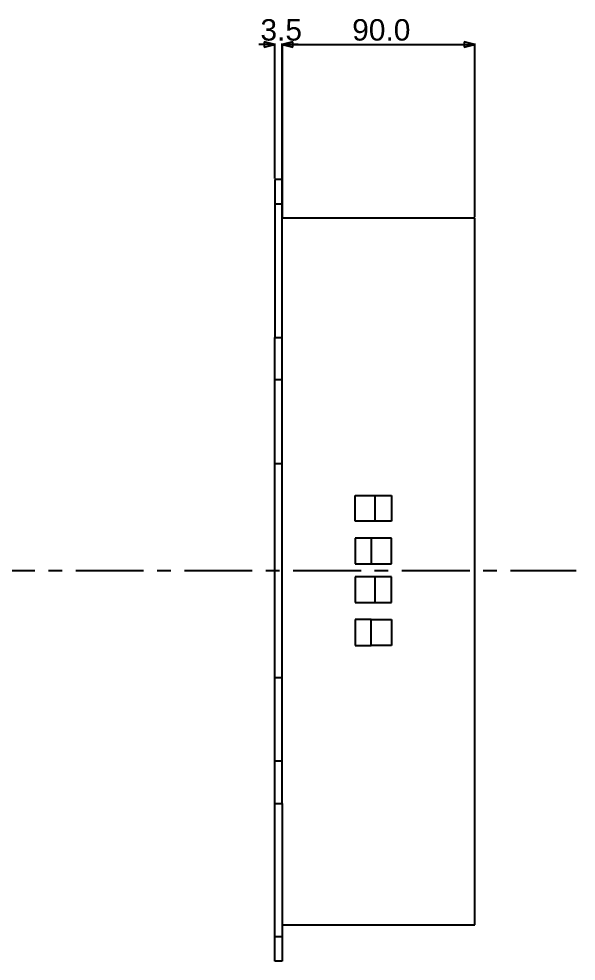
# Model space of a CAD drawing. Header units: millimetres. Extents: x 3033 to 5773, y 123 to 1487.
# Drawn here: x 5050.9 to 5311.3, y 646.4 to 1086.5 of the extents above; entities that cross this region are included whole.
import ezdxf

# ---------------------------------------------------------------- set-up
doc = ezdxf.new("R2010")
doc.units = ezdxf.units.MM
doc.header["$MEASUREMENT"] = 0
doc.linetypes.add('CENTER', pattern=[50.8, 31.75, -6.35, 6.35, -6.35])
for name, color, linetype in [('CEN', 1, 'CENTER'), ('Default', 7, 'Continuous'), ('LAYER 01', 40, 'Continuous')]:
    doc.layers.add(name, color=color, linetype=linetype)

msp = doc.modelspace()

# ---------------------------------------------------------------- linework, layer by layer
at = {"layer": 'CEN'}
msp.add_line((4772.63, 828.87), (5311.32, 828.87), dxfattribs=at)
at = {"layer": 'Default'}
for p, q in [((5170.48, 1074.43), (5162.98, 1074.43)), ((5170.48, 1074.43), (5165.48, 1075.68)), ((5165.48, 1075.68), (5165.48, 1073.18)), ((5165.48, 1073.18), (5170.48, 1074.43)), ((5170.48, 1011.87), (5170.48, 1074.93)), ((5178.98, 1075.68), (5173.98, 1074.43)), ((5178.98, 1075.68), (5173.98, 1074.43)), ((5173.98, 1011.87), (5173.98, 1074.93)), ((5173.98, 1074.93), (5173.98, 993.87)), ((5181.48, 1074.43), (5173.98, 1074.43)), ((5173.98, 1074.43), (5263.98, 1074.43)), ((5173.98, 1074.43), (5178.98, 1073.18)), ((5173.98, 1074.43), (5178.98, 1073.18)), ((5178.98, 1073.18), (5178.98, 1075.68)), ((5178.98, 1073.18), (5178.98, 1075.68)), ((5263.98, 1074.43), (5258.98, 1075.68)), ((5258.98, 1075.68), (5258.98, 1073.18)), ((5258.98, 1073.18), (5263.98, 1074.43)), ((5263.98, 993.87), (5263.98, 1074.93))]:
    msp.add_line(p, q, dxfattribs=at)
at = {"layer": 'LAYER 01'}
for p, q in [((5173.98, 1011.37), (5170.48, 1011.37)), ((5170.48, 1011.37), (5170.48, 992.54)), ((5173.98, 992.54), (5173.98, 1011.37)), ((5173.98, 999.87), (5170.48, 999.87)), ((5170.48, 992.54), (5170.48, 937.71)), ((5263.98, 993.37), (5173.98, 993.37)), ((5173.98, 937.71), (5173.98, 992.54)), ((5263.98, 663.37), (5263.98, 993.37)), ((5170.48, 904.98), (5170.48, 937.71)), ((5170.48, 937.71), (5173.98, 937.71)), ((5173.98, 904.98), (5173.98, 937.71)), ((5173.98, 917.87), (5170.48, 917.87)), ((5170.48, 752.76), (5170.48, 904.98)), ((5173.98, 752.76), (5173.98, 904.98)), ((5170.48, 878.87), (5173.98, 878.87)), ((5207.98, 863.87), (5217.42, 863.87)), ((5207.98, 851.87), (5207.98, 863.87)), ((5217.42, 851.87), (5217.42, 863.87)), ((5217.42, 863.87), (5224.98, 863.87)), ((5224.98, 863.87), (5224.98, 851.87)), ((5217.42, 851.87), (5207.98, 851.87)), ((5224.98, 851.87), (5217.42, 851.87)), ((5215.54, 843.87), (5207.98, 843.87)), ((5207.98, 843.87), (5207.98, 831.87)), ((5215.54, 843.87), (5215.54, 831.87)), ((5224.98, 843.87), (5215.54, 843.87)), ((5224.98, 831.87), (5224.98, 843.87)), ((5207.98, 831.87), (5215.54, 831.87)), ((5215.54, 831.87), (5224.98, 831.87)), ((5217.42, 825.87), (5207.98, 825.87)), ((5207.98, 825.87), (5207.98, 813.87)), ((5224.98, 825.87), (5217.42, 825.87)), ((5217.42, 825.87), (5217.42, 825.87)), ((5217.42, 813.87), (5217.42, 825.87)), ((5224.98, 813.87), (5224.98, 825.87)), ((5207.98, 813.87), (5217.42, 813.87)), ((5217.42, 813.87), (5224.98, 813.87)), ((5215.54, 805.87), (5207.98, 805.87)), ((5207.98, 805.87), (5207.98, 793.87)), ((5215.54, 793.87), (5215.54, 805.87)), ((5215.54, 805.87), (5224.98, 805.87)), ((5224.98, 805.87), (5224.98, 793.87)), ((5207.98, 793.87), (5215.54, 793.87)), ((5224.98, 793.87), (5215.54, 793.87)), ((5170.48, 778.87), (5173.98, 778.87)), ((5170.48, 720.02), (5170.48, 752.76)), ((5173.98, 720.02), (5173.98, 752.76)), ((5170.48, 739.87), (5173.98, 739.87)), ((5170.48, 665.19), (5170.48, 720.02)), ((5170.48, 720.02), (5173.98, 720.02)), ((5173.98, 720.02), (5173.98, 665.19)), ((5170.48, 646.37), (5170.48, 665.19)), ((5173.98, 665.19), (5173.98, 646.37)), ((5173.98, 663.37), (5263.98, 663.37)), ((5170.48, 657.87), (5173.98, 657.87)), ((5173.98, 646.37), (5170.48, 646.37))]:
    msp.add_line(p, q, dxfattribs=at)

# ---------------------------------------------------------------- texts
at = {"layer": 'Default', "char_height": 10, "attachment_point": 7, "line_spacing_factor": 0.963855}
for s, insert, width in [('\\fArial;3.5', (5163.77, 1076.19), 28.1325), ('\\fArial;90.0', (5206.66, 1076.19), 35.8434)]:
    msp.add_mtext(s, dxfattribs=dict(at, insert=insert, width=width))

doc.saveas('drawing.dxf')
